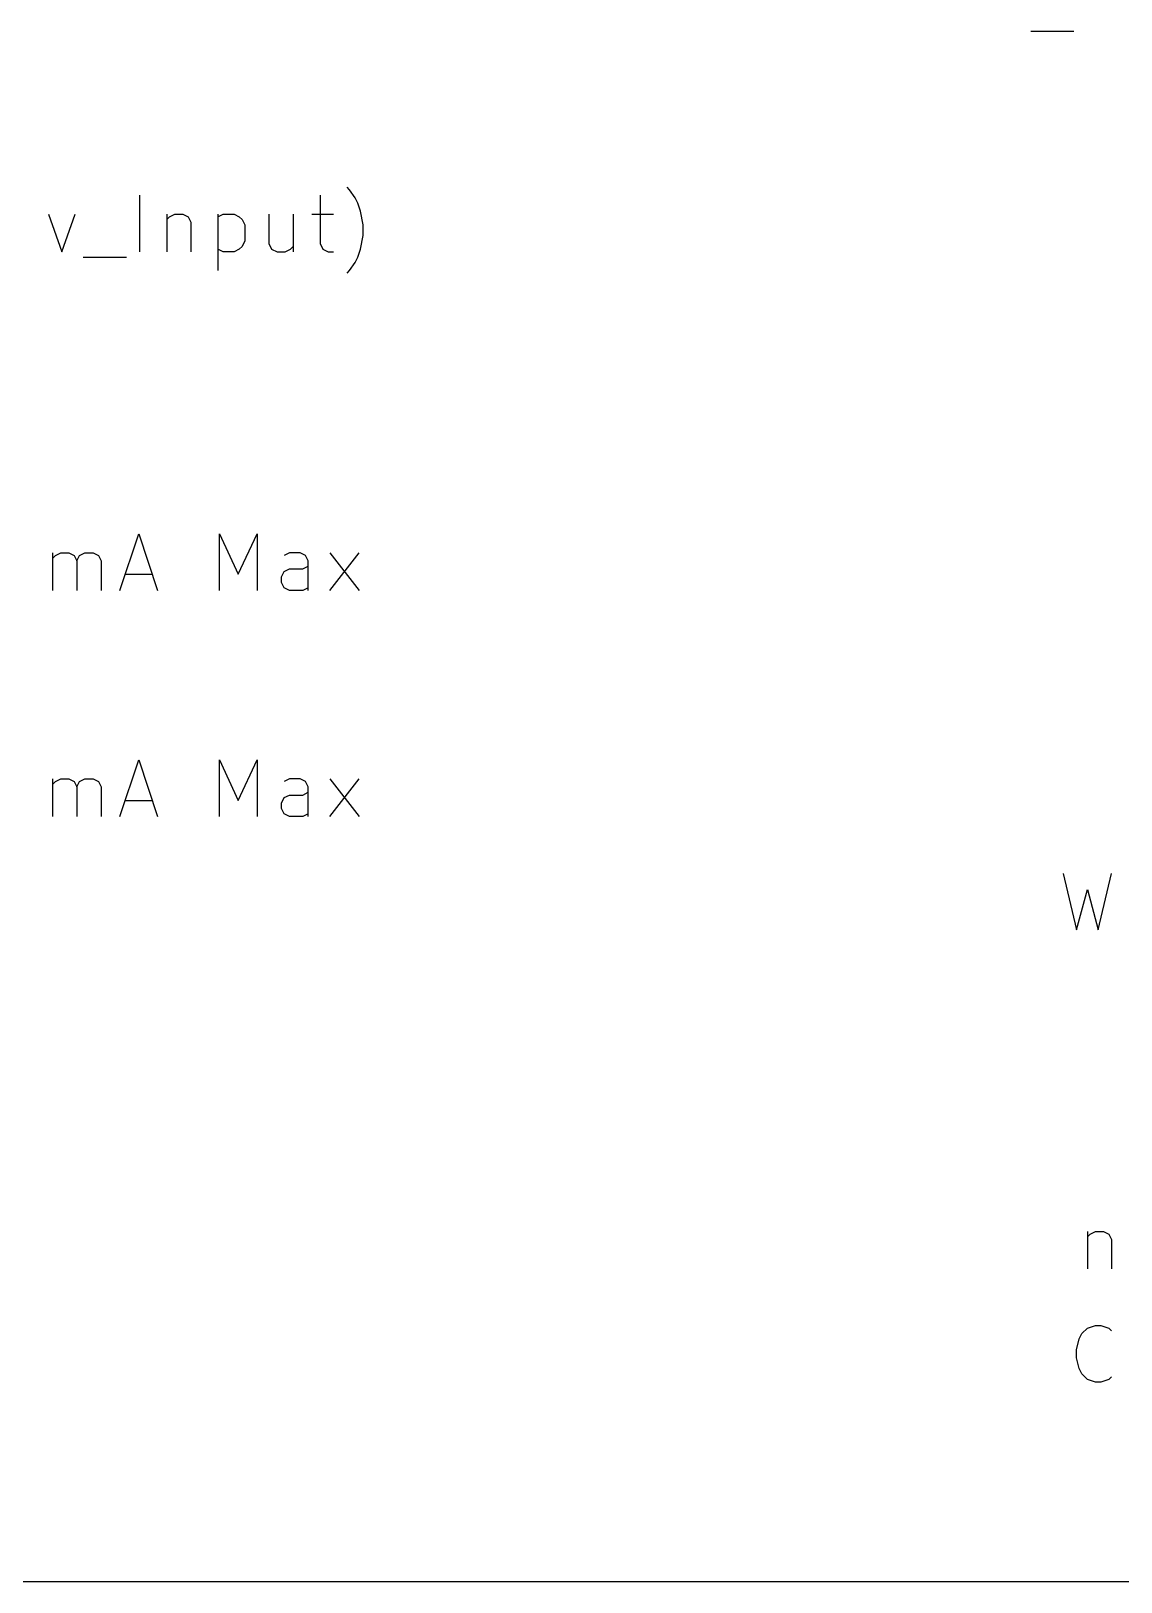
# Model space of a CAD drawing. Extents: x 0.4 to 11.3, y -7.9 to -0.4.
# Drawn here: x 2.469 to 3.434, y -5.95 to -4.578 of the extents above; entities that cross this region are included whole.
import ezdxf

# ---------------------------------------------------------------- set-up
doc = ezdxf.new("R2010")
doc.units = 0
doc.header["$MEASUREMENT"] = 0
doc.layers.add('CYAN2', color=4, linetype='CONTINUOUS')
doc.layers.add('RED2', color=1, linetype='CONTINUOUS')

msp = doc.modelspace()

# ---------------------------------------------------------------- linework, layer by layer
at = {"layer": 'CYAN2', "linetype": 'CONTINUOUS'}
for p, q in [((3.3538, -4.5779), (3.3919, -4.5779)), ((2.7509, -4.7184), (2.7486, -4.716)), ((2.7557, -4.7255), (2.7509, -4.7184)), ((2.5652, -4.7731), (2.5652, -4.7231)), ((2.7248, -4.7231), (2.7248, -4.766)), ((2.7581, -4.7303), (2.7557, -4.7255)), ((2.7605, -4.7374), (2.7581, -4.7303)), ((2.4843, -4.7398), (2.4962, -4.7731)), ((2.4962, -4.7731), (2.5081, -4.7398)), ((2.589, -4.7398), (2.589, -4.7731)), ((2.589, -4.7446), (2.5914, -4.7422)), ((2.5914, -4.7422), (2.5962, -4.7398)), ((2.5962, -4.7398), (2.6033, -4.7398)), ((2.6033, -4.7398), (2.6081, -4.7422)), ((2.6081, -4.7422), (2.6105, -4.7469)), ((2.6105, -4.7469), (2.6105, -4.7731)), ((2.6343, -4.7398), (2.6343, -4.7898)), ((2.6343, -4.7422), (2.639, -4.7398)), ((2.639, -4.7398), (2.6486, -4.7398)), ((2.6486, -4.7398), (2.6533, -4.7422)), ((2.6533, -4.7422), (2.6557, -4.7446)), ((2.6557, -4.7446), (2.6581, -4.7493)), ((2.6795, -4.7398), (2.6795, -4.766)), ((2.7009, -4.7398), (2.7009, -4.7731)), ((2.7176, -4.7398), (2.7367, -4.7398)), ((2.7629, -4.7493), (2.7605, -4.7374)), ((2.6581, -4.7493), (2.6581, -4.7636)), ((2.7605, -4.7708), (2.7629, -4.7588)), ((2.7629, -4.7588), (2.7629, -4.7493)), ((2.639, -4.7731), (2.6343, -4.7708)), ((2.6486, -4.7731), (2.639, -4.7731)), ((2.6533, -4.7708), (2.6486, -4.7731)), ((2.6557, -4.7684), (2.6533, -4.7708)), ((2.6581, -4.7636), (2.6557, -4.7684)), ((2.6795, -4.766), (2.6819, -4.7708)), ((2.6819, -4.7708), (2.6867, -4.7731)), ((2.6867, -4.7731), (2.6938, -4.7731)), ((2.6938, -4.7731), (2.6986, -4.7708)), ((2.6986, -4.7708), (2.7009, -4.7684)), ((2.7248, -4.766), (2.7271, -4.7708)), ((2.7271, -4.7708), (2.7319, -4.7731)), ((2.7319, -4.7731), (2.7367, -4.7731)), ((2.7581, -4.7779), (2.7605, -4.7708)), ((2.5152, -4.7779), (2.5533, -4.7779)), ((2.7509, -4.7898), (2.7557, -4.7827)), ((2.7557, -4.7827), (2.7581, -4.7779)), ((2.7486, -4.7922), (2.7509, -4.7898)), ((3.3824, -5.3231), (3.3943, -5.3731)), ((3.4133, -5.3731), (3.4252, -5.3231)), ((3.3943, -5.3731), (3.4038, -5.3374)), ((3.4038, -5.3374), (3.4133, -5.3731)), ((3.4038, -5.6398), (3.4038, -5.6731)), ((3.4038, -5.6446), (3.4062, -5.6422)), ((3.4062, -5.6422), (3.411, -5.6398)), ((3.411, -5.6398), (3.4181, -5.6398)), ((3.4181, -5.6398), (3.4229, -5.6422)), ((3.4229, -5.6422), (3.4252, -5.6469)), ((3.4252, -5.6469), (3.4252, -5.6731)), ((3.3943, -5.7446), (3.3967, -5.735)), ((3.3967, -5.735), (3.399, -5.7303)), ((3.399, -5.7303), (3.4038, -5.7255)), ((3.4038, -5.7255), (3.411, -5.7231)), ((3.411, -5.7231), (3.4157, -5.7231)), ((3.4157, -5.7231), (3.4229, -5.7255)), ((3.4229, -5.7255), (3.4252, -5.7279)), ((3.3943, -5.7517), (3.3943, -5.7446)), ((3.3967, -5.7612), (3.3943, -5.7517)), ((3.399, -5.766), (3.3967, -5.7612)), ((3.4038, -5.7708), (3.399, -5.766)), ((3.411, -5.7731), (3.4038, -5.7708)), ((3.4157, -5.7731), (3.411, -5.7731)), ((3.4229, -5.7708), (3.4157, -5.7731)), ((3.4252, -5.7684), (3.4229, -5.7708))]:
    msp.add_line(p, q, dxfattribs=at)
at = {"layer": 'RED2', "linetype": 'CONTINUOUS'}
for p, q in [((2.5476, -5.0728), (2.5643, -5.0228)), ((2.5643, -5.0228), (2.581, -5.0728)), ((2.6357, -5.0728), (2.6357, -5.0228)), ((2.6357, -5.0228), (2.6524, -5.0585)), ((2.6524, -5.0585), (2.669, -5.0228)), ((2.669, -5.0228), (2.669, -5.0728)), ((2.4881, -5.0728), (2.4881, -5.0395)), ((2.4881, -5.0442), (2.4905, -5.0419)), ((2.4905, -5.0419), (2.4952, -5.0395)), ((2.4952, -5.0395), (2.5024, -5.0395)), ((2.5024, -5.0395), (2.5071, -5.0419)), ((2.5071, -5.0419), (2.5095, -5.0466)), ((2.5095, -5.0466), (2.5119, -5.0419)), ((2.5095, -5.0466), (2.5095, -5.0728)), ((2.5119, -5.0419), (2.5167, -5.0395)), ((2.5167, -5.0395), (2.5238, -5.0395)), ((2.5238, -5.0395), (2.5286, -5.0419)), ((2.5286, -5.0419), (2.531, -5.0466)), ((2.531, -5.0466), (2.531, -5.0728)), ((2.6976, -5.0395), (2.6929, -5.0419)), ((2.7071, -5.0395), (2.6976, -5.0395)), ((2.7119, -5.0419), (2.7071, -5.0395)), ((2.7143, -5.0466), (2.7119, -5.0419)), ((2.7143, -5.0728), (2.7143, -5.0466)), ((2.7333, -5.0728), (2.7595, -5.0395)), ((2.7333, -5.0395), (2.7595, -5.0728)), ((2.5524, -5.0585), (2.5762, -5.0585)), ((2.6905, -5.0609), (2.6929, -5.0561)), ((2.6905, -5.0657), (2.6905, -5.0609)), ((2.6929, -5.0561), (2.6976, -5.0538)), ((2.6976, -5.0538), (2.7095, -5.0538)), ((2.7095, -5.0538), (2.7143, -5.0514)), ((2.6929, -5.0704), (2.6905, -5.0657)), ((2.6976, -5.0728), (2.6929, -5.0704)), ((2.7095, -5.0728), (2.6976, -5.0728)), ((2.7143, -5.0704), (2.7095, -5.0728)), ((2.5476, -5.2728), (2.5643, -5.2228)), ((2.5643, -5.2228), (2.581, -5.2728)), ((2.6357, -5.2728), (2.6357, -5.2228)), ((2.6357, -5.2228), (2.6524, -5.2585)), ((2.6524, -5.2585), (2.669, -5.2228)), ((2.669, -5.2228), (2.669, -5.2728)), ((2.4881, -5.2728), (2.4881, -5.2395)), ((2.4905, -5.2419), (2.4952, -5.2395)), ((2.4952, -5.2395), (2.5024, -5.2395)), ((2.5024, -5.2395), (2.5071, -5.2419)), ((2.5119, -5.2419), (2.5167, -5.2395)), ((2.5167, -5.2395), (2.5238, -5.2395)), ((2.5238, -5.2395), (2.5286, -5.2419)), ((2.6976, -5.2395), (2.6929, -5.2419)), ((2.7071, -5.2395), (2.6976, -5.2395)), ((2.7119, -5.2419), (2.7071, -5.2395)), ((2.7333, -5.2728), (2.7595, -5.2395)), ((2.7333, -5.2395), (2.7595, -5.2728)), ((2.4881, -5.2442), (2.4905, -5.2419)), ((2.5071, -5.2419), (2.5095, -5.2466)), ((2.5095, -5.2466), (2.5119, -5.2419)), ((2.5095, -5.2466), (2.5095, -5.2728)), ((2.5286, -5.2419), (2.531, -5.2466)), ((2.531, -5.2466), (2.531, -5.2728)), ((2.6929, -5.2561), (2.6976, -5.2538)), ((2.6976, -5.2538), (2.7095, -5.2538)), ((2.7095, -5.2538), (2.7143, -5.2514)), ((2.7143, -5.2466), (2.7119, -5.2419)), ((2.7143, -5.2728), (2.7143, -5.2466)), ((2.5524, -5.2585), (2.5762, -5.2585)), ((2.6905, -5.2609), (2.6929, -5.2561)), ((2.6905, -5.2657), (2.6905, -5.2609)), ((2.6929, -5.2704), (2.6905, -5.2657)), ((2.6976, -5.2728), (2.6929, -5.2704)), ((2.7095, -5.2728), (2.6976, -5.2728)), ((2.7143, -5.2704), (2.7095, -5.2728)), ((3.9, -5.95), (1.7, -5.95))]:
    msp.add_line(p, q, dxfattribs=at)

doc.saveas('drawing.dxf')
